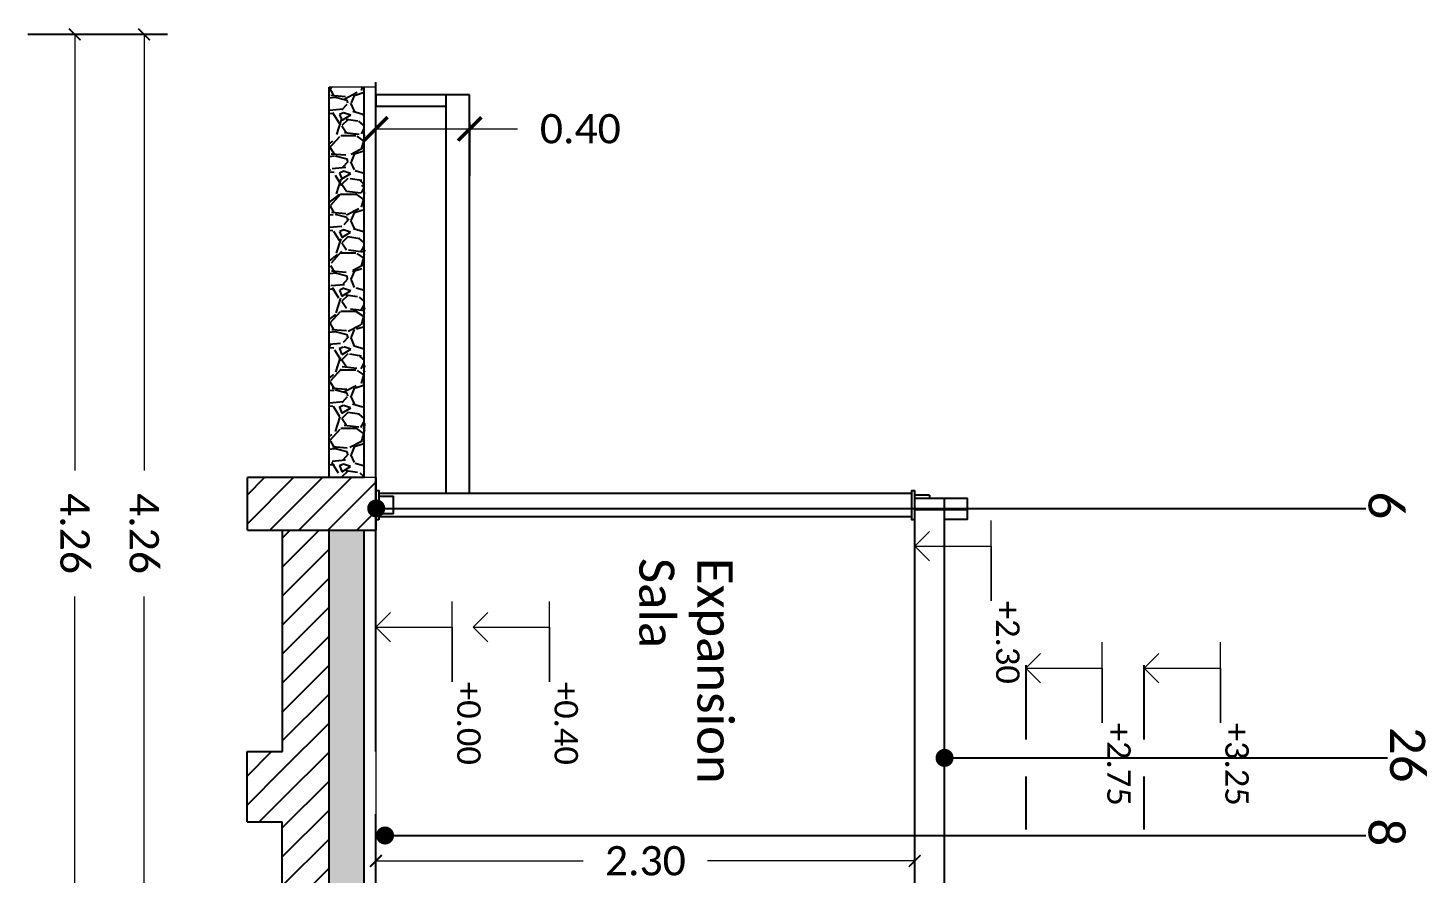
# Model space of a CAD drawing. Header units: metres. Extents: x -127.2 to -72.7, y -10.7 to 45.9.
# Drawn here: x -90.18 to -84.21, y 20.96 to 24.57 of the extents above; entities that cross this region are included whole.
import ezdxf
from ezdxf import colors
from ezdxf.entities.mleader import LeaderData, LeaderLine
from ezdxf.enums import TextEntityAlignment as Align
from ezdxf.math import Vec2, Vec3

# ---------------------------------------------------------------- set-up
doc = ezdxf.new("R2010")
doc.units = ezdxf.units.M
doc.header["$LTSCALE"] = 0.05
doc.header["$MEASUREMENT"] = 0
doc.linetypes.add('HIDDEN', pattern=[9.524999999999999, 6.35, -3.175])
for name, color, linetype, lineweight in [('0-COT-1-50', 3, 'Continuous', 5), ('0-T-1-75-TEXTOS', 4, 'Continuous', 5), ('2.CORTE CENEFA PERGOLA', 2, 'Continuous', 25), ('3. LINEA SOLADO', 4, 'Continuous', 18), ('3SA TEXTO 1-75', 1, 'Continuous', 0), ('3SA TEXTOS 1-100', 1, 'Continuous', 0), ('A-EJES-PROYECCIONES', 6, 'HIDDEN', 25), ('flechitas', 2, 'Continuous', 25)]:
    doc.layers.add(name, color=color, linetype=linetype, lineweight=lineweight)
for name, color, linetype in [('2.CORTE PLATEA', 4, 'Continuous'), ('3.VISTA MURETE', 1, 'Continuous'), ('HATCH', 1, 'Continuous')]:
    doc.layers.add(name, color=color, linetype=linetype)
doc.layers.add('2.CORTE RELLENO MURO', color=7, linetype='Continuous', true_color=0x9e9e9e)
doc.styles.add('1-50-TEXTO-CAL', font='calibri.ttf', dxfattribs={"height": 0.125})
doc.styles.add('TCH-1-50-CA', font='calibri.ttf', dxfattribs={"height": 0.1})
doc.styles.add('TCH-1-75-CA', font='calibri.ttf', dxfattribs={"height": 0.15})
doc.dimstyles.new('1-50-COTAS', dxfattribs={"dimtxt": 0.12, "dimasz": 0.1, "dimexe": 0.2, "dimexo": 0.02, "dimgap": 0.1, "dimtad": 0, "dimtoh": 1, "dimzin": 0, "dimdsep": 46, "dimtxsty": '1-50-TEXTO-CAL', "dimblk": 'ARCHTICK', "dimcen": 2, "dimclrd": 256, "dimclre": 250, "dimclrt": 256, "dimadec": 0, "dimazin": 0, "dimtfac": 1, "dimtmove": 0, "dimatfit": 3, "dimldrblk": 'DOT', "dimfxl": 1, "dimfxlon": 1, "dimtzin": 0, "dimlwd": -1, "dimarcsym": 0})
pattern_1 = [(45, (0, 0), (-0.0618718433538229, 0.0618718433538229), [])]

# ---------------------------------------------------------------- blocks, each defined once
blk = doc.blocks.new('_ArchTick')
at = {"color": 0, "linetype": 'ByBlock', "const_width": 0.15}
blk.add_lwpolyline([(-0.5, -0.5), (0.5, 0.5)], dxfattribs=at)
blk = doc.blocks.new('*D50')
at = {"layer": '0-COT-1-50', "color": 250, "lineweight": -2, "transparency": 16777216}
for p, q in [((-88.6980167881667, 20.82737382304017), (-88.6980167881667, 21.21667189730017)), ((-86.39801678816677, 20.95292191260247), (-86.39801678816677, 21.21667189730017))]:
    blk.add_line(p, q, dxfattribs=at)
at = {"layer": '0-COT-1-50', "transparency": 16777216}
for p, q in [((-88.6980167881667, 21.01667189730017), (-87.81368986508981, 21.01667189730017)), ((-86.39801678816677, 21.01667189730017), (-87.28234371124366, 21.01667189730017))]:
    blk.add_line(p, q, dxfattribs=at)
at = {"layer": 'Defpoints', "color": 0, "transparency": 16777216}
for p in [(-86.39801678816677, 21.01667189730017), (-86.39801678816677, 20.93292191260247), (-88.6980167881667, 20.80737382304017, -2.0498967e-09)]:
    blk.add_point(p, dxfattribs=at)
at = {"layer": '0-COT-1-50', "transparency": 16777216, "xscale": 0.05, "yscale": 0.05, "zscale": 0.05, "rotation": 180}
blk.add_blockref('_ArchTick', (-88.6980167881667, 21.01667189730017), dxfattribs=at)
at = {"layer": '0-COT-1-50', "transparency": 16777216, "xscale": 0.05, "yscale": 0.05, "zscale": 0.05}
blk.add_blockref('_ArchTick', (-86.39801678816677, 21.01667189730017), dxfattribs=at)
at = {"layer": '0-COT-1-50', "transparency": 16777216, "insert": (-87.54801678816673, 21.01667189730017), "char_height": 0.125, "attachment_point": 5, "style": '1-50-TEXTO-CAL'}
blk.add_mtext('2.30', dxfattribs=at)
blk = doc.blocks.new('_Dot')
at = {"color": 0, "linetype": 'ByBlock', "lineweight": -2}
blk.add_line((-0.4999999999999432, 0), (-0.9999999999999432, 0), dxfattribs=at)
at = {"color": 0, "linetype": 'ByBlock', "const_width": 0.3425258225954906}
blk.add_lwpolyline([(-0.1712629112976742, 0, 1), (0.1712629112977879, 0, 1)], format="xyb", close=True, dxfattribs=at)
blk = doc.blocks.new('*D51')
at = {"layer": '0-COT-1-50', "color": 250, "lineweight": -2, "transparency": 16777216}
for p, q in [((-88.6980167881667, 23.95354981879459), (-88.6980167881667, 24.34284789305458)), ((-88.2980167881666, 24.16896524078603), (-88.2980167881666, 23.94284789305458))]:
    blk.add_line(p, q, dxfattribs=at)
at = {"layer": '0-COT-1-50', "transparency": 16777216}
for p, q in [((-88.6980167881667, 24.14284789305458), (-88.2980167881666, 24.14284789305458)), ((-88.2980167881666, 24.14284789305458), (-88.09320909585905, 24.14284789305458))]:
    blk.add_line(p, q, dxfattribs=at)
at = {"layer": 'Defpoints', "color": 0, "transparency": 16777216}
for p in [(-88.2980167881666, 24.18896524078603), (-88.2980167881666, 24.14284789305458), (-88.6980167881667, 23.93354981879459, -2.0498967e-09)]:
    blk.add_point(p, dxfattribs=at)
at = {"layer": '0-COT-1-50', "transparency": 16777216, "xscale": 0.1, "yscale": 0.1, "zscale": 0.1, "rotation": 180}
blk.add_blockref('_ArchTick', (-88.6980167881667, 24.14284789305458), dxfattribs=at)
at = {"layer": '0-COT-1-50', "transparency": 16777216, "xscale": 0.1, "yscale": 0.1, "zscale": 0.1}
blk.add_blockref('_ArchTick', (-88.2980167881666, 24.14284789305458), dxfattribs=at)
at = {"layer": '0-COT-1-50', "transparency": 16777216, "insert": (-87.82551678816674, 24.14284789305458), "char_height": 0.125, "attachment_point": 5, "style": '1-50-TEXTO-CAL'}
blk.add_mtext('0.40', dxfattribs=at)
blk = doc.blocks.new('*D123')
at = {"layer": '0-COT-1-50', "color": 250, "lineweight": -2, "transparency": 16777216}
for p, q in [((-89.88354344486544, 24.54618224514812), (-90.18301678816552, 24.54618224514812)), ((-89.88354344486997, 20.28368225689326), (-90.18301678816552, 20.28368225689326))]:
    blk.add_line(p, q, dxfattribs=at)
at = {"layer": '0-COT-1-50', "transparency": 16777216}
for p, q in [((-89.98301678816551, 24.54618224514812), (-89.98301678816551, 22.68329763563609)), ((-89.98301678816551, 20.28368225689326), (-89.98301678816551, 22.14656686640532))]:
    blk.add_line(p, q, dxfattribs=at)
at = {"layer": 'Defpoints', "color": 0, "transparency": 16777216}
for p in [(-89.86354344486544, 24.54618224514812, 5.288405800000001e-09), (-89.98301678816551, 20.28368225689326), (-89.86354344486998, 20.28368225689326, 5.288405800000001e-09)]:
    blk.add_point(p, dxfattribs=at)
at = {"layer": '0-COT-1-50', "transparency": 16777216, "xscale": 0.05, "yscale": 0.05, "zscale": 0.05}
for p, rotation in [((-89.98301678816551, 24.54618224514812), 90), ((-89.98301678816551, 20.28368225689326), 270)]:
    blk.add_blockref('_ArchTick', p, dxfattribs=dict(at, rotation=rotation))
at = {"layer": '0-COT-1-50', "transparency": 16777216, "insert": (-89.98301678816551, 22.41493225102069), "char_height": 0.125, "attachment_point": 5, "rotation": 270, "style": '1-50-TEXTO-CAL'}
blk.add_mtext('4.26', dxfattribs=at)
blk = doc.blocks.new('*D125')
at = {"layer": '0-COT-1-50', "color": 250, "lineweight": -2, "transparency": 16777216}
for p, q in [((-89.58808224956378, 24.54618224514812), (-89.88755559286389, 24.54618224514812)), ((-89.58808224956833, 20.28368225689326), (-89.88755559286389, 20.28368225689326))]:
    blk.add_line(p, q, dxfattribs=at)
at = {"layer": '0-COT-1-50', "transparency": 16777216}
for p, q in [((-89.68755559286389, 24.54618224514812), (-89.68755559286389, 22.68329763563609)), ((-89.68755559286389, 20.28368225689326), (-89.68755559286389, 22.14656686640532))]:
    blk.add_line(p, q, dxfattribs=at)
at = {"layer": 'Defpoints', "color": 0, "transparency": 16777216}
for p in [(-89.56808224956379, 24.54618224514812, 5.288405800000001e-09), (-89.68755559286389, 20.28368225689326), (-89.56808224956833, 20.28368225689326, 5.288405800000001e-09)]:
    blk.add_point(p, dxfattribs=at)
at = {"layer": '0-COT-1-50', "transparency": 16777216, "xscale": 0.05, "yscale": 0.05, "zscale": 0.05}
for p, rotation in [((-89.68755559286389, 24.54618224514812), 90), ((-89.68755559286389, 20.28368225689326), 270)]:
    blk.add_blockref('_ArchTick', p, dxfattribs=dict(at, rotation=rotation))
at = {"layer": '0-COT-1-50', "transparency": 16777216, "insert": (-89.68755559286389, 22.41493225102069), "char_height": 0.125, "attachment_point": 5, "rotation": 270, "style": '1-50-TEXTO-CAL'}
blk.add_mtext('4.26', dxfattribs=at)
blk = doc.blocks.new('_Open90')
at = {"color": 0, "linetype": 'ByBlock', "lineweight": -2}
for p, q in [((-0.5, 0.5), (0, 0)), ((0, 0), (-1, 0)), ((0, 0), (-0.5, -0.5))]:
    blk.add_line(p, q, dxfattribs=at)

msp = doc.modelspace()

# ---------------------------------------------------------------- hatches: boundary and pattern name
at = {"layer": '2.CORTE RELLENO MURO'}
msp.add_hatch(color=256, dxfattribs=at).paths.add_polyline_path([(-88.74801678816664, 22.4287003885349), (-88.89801678816664, 22.4287003885349), (-88.90230694778974, 10.51584903388445), (-88.75230694778975, 10.51584903388445)])
at = {"layer": 'HATCH'}
h = msp.add_hatch(dxfattribs=at)
h.set_pattern_fill('GRAVEL', color=256, scale=0.25, style=0)
h.set_pattern_definition([(228.012787504, (0.18, 0.25), (-2.000000000000016, -2.250000000000001), [0.033634, -3.329772011768425]), (184.969740728, (0.1575, 0.225), (2.999999999999993, 0.2500000000000088), [0.057717, -5.713981190307499]), (132.510447078, (0.1, 0.22), (2.500000000000029, -2.749999999999966), [0.040697, -4.029008149024925]), (267.273689006, (0.0025, 0.1575), (0.2500000000000061, 5.000000000000004), [0.0525595, -5.203389510407249]), (292.833654178, (0, 0.105), (-1.249999999999997, 3.000000000000007), [0.05153875, -5.102343282022074]), (357.273689006, (0.02, 0.0575), (-5.000000000000004, 0.2500000000000064), [0.0525595, -5.203389510407249]), (37.6942404667, (0.0725, 0.055), (-3.25, -2.499999999999993), [0.06950725, -6.881212137229]), (72.2553283749, (0.1275, 0.0975), (1.750000000000007, 5.500000000000001), [0.065622, -6.496580374203348]), (121.429565615, (0.1475, 0.16), (-2.000000000000005, 3.249999999999997), [0.0527375, -5.22101827743225]), (175.236358309, (0.12, 0.205), (2.749999999999996, -0.2500000000000095), [0.060208, -2.950190644698075]), (222.397437798, (0.06, 0.21), (-2.999999999999991, -2.749999999999993), [0.077862, -7.708343751198725]), (138.814074834, (0.25, 0.155), (-1.750000000000008, 1.5), [0.02657525, -2.630961203183674]), (171.46923439, (0.23, 0.1725), (3.25, -0.4999999999999988), [0.05055925, -5.00537785403925]), (225, (0.18, 0.18), (0, -0.2499999999999832), [0.03535525, -0.318198140593275]), (203.198590514, (0.1625, 0.21), (1.249999999999997, 0.4999999999999938), [0.0190395, -1.884903776465975]), (291.801409486, (0.145, 0.2025), (-0.249999999999921, 0.7500000000000256), [0.02692575, -1.319365451783625]), (30.96375653209998, (0.155, 0.1775), (0.7500000000000132, 0.4999999999999949), [0.04373225, -1.414005723711325]), (161.565051177, (0.1925, 0.2), (0.5000000000000029, -0.2499999999999942), [0.03162275, -0.7589466650420998]), (16.389540334, (0, 0.2025), (2.499999999999992, 0.750000000000011), [0.0443, -4.38571128666735]), (70.3461759419, (0.0425, 0.215), (-1.000000000000305, -2.75000000000085), [0.03716525, -3.67935193682975]), (293.198590514, (0.1925, 0.25), (-0.4999999999999926, 1.249999999999998), [0.03807875, -1.865864526465975]), (343.610459666, (0.2075, 0.215), (-2.499999999999992, 0.7500000000000109), [0.0443, -4.385711286667249]), (339.44395478, (0, 0.0475), (-1.250000000000009, 0.5000000000000061), [0.04272, -2.093280936329375]), (294.775140569, (0.04, 0.0325), (-1.250000000000001, 2.75), [0.0357945, -3.543660765819]), (66.8014094864, (0.195, 0), (0.4999999999999953, 1.249999999999992), [0.03807875, -1.865864526465975]), (17.3540246363, (0.21, 0.035), (-3.249999999999993, -0.9999999999999908), [0.04190775, -4.14885590356]), (69.44395478040002, (0.0725, 0), (-0.5000000000000018, -1.249999999999989), [0.02136, -2.114640936329375]), (101.309932474, (0.18, 0), (-0.249999999999991, 1.000000000000003), [0.0127475, -1.2620073783982]), (165.963756532, (0.1775, 0.0125), (0.7499999999999897, -0.2500000000000003), [0.05153875, -0.9792376564044252]), (186.009005957, (0.1275, 0.025), (2.500000000000012, 0.2499999999999958), [0.0477625, -4.728480793635701]), (303.690067526, (0.155, 0.155), (-0.2499999999999968, 0.4999999999999964), [0.0360555, -0.8653323188659999]), (353.1572265869999, (0.175, 0.125), (4.250000000000004, -0.5000000000000132), [0.0629485, -6.231890656007075]), (60.9453959009, (0.2375, 0.1175), (-0.999999999999994, -1.749999999999994), [0.025739, -2.54816853524675]), (90, (0.25, 0.14), (-0.25, 0.25), [0.015, -0.235]), (120.256437164, (0.1225, 0.0325), (1.000000000000002, -1.750000000000002), [0.034731, -3.43837999736245]), (48.01278750420001, (0.105, 0.0625), (2, 2.249999999999994), [0.067268, -3.296138011768424]), (0, (0.15, 0.1125), (0.25, 0.25), [0.065, -0.185]), (325.3048464690001, (0.215, 0.1125), (2.500000000000035, -1.749999999999956), [0.0395285, -3.9133185752105]), (254.054604099, (0.2475, 0.09), (-0.2500000000000094, -1.000000000000001), [0.0364005, -1.783626972320125]), (207.645975364, (0.2375, 0.055), (-4.749999999999988, -2.500000000000012), [0.05926625, -5.867368545564848]), (175.42607874, (0.185, 0.0275), (-3.249999999999988, 0.2500000000000003), [0.06269975, -6.207268351992225])])
h.paths.add_polyline_path([(-88.74801678816664, 24.32118224514291), (-88.89801678816661, 24.32118224514291), (-88.89677305974422, 22.65370038854012), (-88.74677305974424, 22.65370038854012)])
at = {"layer": 'HATCH', "ltscale": 2}
h = msp.add_hatch(dxfattribs=at)
h.set_pattern_fill('ANSI31', color=256, scale=0.7, style=0)
h.set_pattern_definition([(45, (0.0012437284224234, -1.892481856608008), (-0.0618718433538229, 0.0618718433538229), [])])
h.paths.add_polyline_path([(-88.69801678816665, 22.65370038854012), (-89.24677305974417, 22.65370038854013), (-89.24677305974417, 22.4287003885349), (-88.69801678816665, 22.4287003885349)])
h = msp.add_hatch(dxfattribs=at)
h.set_pattern_fill('ANSI31', color=256, scale=0.7, style=0)
h.set_pattern_definition(pattern_1)
h.paths.add_polyline_path([(-88.8980167881667, 22.4287003885349), (-89.09801678816667, 22.4287003885349), (-89.09801678816666, 20.33368225689327), (-89.2480167881666, 20.33368225689327), (-89.2480167881666, 20.03368903851049), (-89.09801678816666, 20.03368903851049), (-89.09801678816666, 13.13368065709312), (-89.24801678816658, 13.13368065709312), (-89.24801678816658, 12.83368743871031), (-89.09801678816666, 12.83368743871031), (-89.09801678816666, 10.48368876851621), (-88.89801678816664, 10.48368876851621)])
at = {"layer": 'HATCH'}
h = msp.add_hatch(dxfattribs=at)
h.set_pattern_fill('ANSI31', color=256, scale=0.7, style=0)
h.set_pattern_definition(pattern_1)
h.paths.add_polyline_path([(-89.09801678816666, 21.48368225689327), (-89.2480167881666, 21.48368225689327), (-89.2480167881666, 21.18368903851049), (-89.09801678816666, 21.18368903851049)])

# ---------------------------------------------------------------- linework, layer by layer
at = {"layer": '2.CORTE CENEFA PERGOLA'}
for p, q in [((-86.41051678816679, 22.58619273429807), (-88.68551678816662, 22.58619273429904)), ((-88.68551678816662, 22.57369273429803), (-88.62301678816662, 22.57369273429803)), ((-88.62301678816662, 22.49869273429287), (-88.62301678816662, 22.57369273429803)), ((-86.33551678816667, 22.57869273429805), (-86.39801678816679, 22.57869273429808)), ((-86.33551678816667, 22.57869273429805), (-86.33551631314955, 22.56619510985325)), ((-88.62301678816662, 22.49869273429287), (-88.68551678816662, 22.49869273429287)), ((-86.41051678816679, 22.48619273429291), (-88.68551678816662, 22.48619273429285))]:
    msp.add_line(p, q, dxfattribs=at)
at = {"layer": '2.CORTE CENEFA PERGOLA', "elevation": -4.484149e-10}
msp.add_lwpolyline([(-88.68551678816662, 22.47369273429286), (-88.69801678816661, 22.47369273429286), (-88.69801678816661, 22.59869273429806), (-88.68551678816662, 22.59869273429806)], close=True, dxfattribs=at)
at = {"layer": '2.CORTE CENEFA PERGOLA'}
for points, elevation in [([(-86.39801678816679, 22.47369273429289), (-86.41051678816679, 22.47369273429289), (-86.41051678816679, 22.59869273429809), (-86.39801678816679, 22.59869273429809)], -4.484149e-10), ([(-86.27301678816679, 22.56619273429805), (-86.27301678816679, 20.28369273429809), (-86.39801678816673, 20.28369273429809), (-86.39801678816679, 22.59869273429809)], -4.484149e-10), ([(-86.39801678816677, 22.56619273429805), (-86.17301678816679, 22.56619273429805)], -4.484149e-10), ([(-86.17301678816679, 22.51619273429805), (-86.39801678816677, 22.51619273429805)], -4.484149e-10), ([(-86.27301678816679, 22.47619273429289), (-86.17301678816679, 22.47619273429289), (-86.17301678816679, 22.56619273429805)], -1.322686e-10)]:
    msp.add_lwpolyline(points, dxfattribs=dict(at, elevation=elevation))
at = {"layer": '2.CORTE PLATEA'}
for p, q in [((-88.89801678816661, 22.65370038854013, 5.2677552e-09), (-88.89801678816661, 24.32118224514291, 5.6497334e-09)), ((-88.74801678816664, 22.65370038854012, 5.2677552e-09), (-88.74801678816664, 24.32118224514291, 5.6497334e-09)), ((-88.7467730597442, 22.65370038854012, -1.3908444e-09), (-89.24677305974419, 22.65370038854013, -1.3908444e-09)), ((-89.24677305974417, 22.4287003885349, -1.3908444e-09), (-89.24677305974417, 22.65370038854012, -1.3908444e-09)), ((-89.24677305974417, 22.4287003885349, -1.3908444e-09), (-88.69801678816665, 22.4287003885349, 4.9151305e-09)), ((-89.09677305974424, 21.48368225689327, -1.3908444e-09), (-89.09677305974424, 22.4287003885349, -1.3908444e-09)), ((-88.89801678816664, 10.4836887685162, 2.4799115e-09), (-88.89801678816661, 22.4287003885349, 5.2162134e-09)), ((-88.74801678816664, 10.4836887685162, 2.4799115e-09), (-88.74801678816664, 22.4287003885349, 5.2162134e-09)), ((-89.2480167881666, 21.18368903851049, 5.7012752e-09), (-89.2480167881666, 21.48368225689327, 5.7012752e-09)), ((-89.24801678816662, 21.48368225689327, 5.7012752e-09), (-89.09677305974424, 21.48368225689327, 5.6429543e-09)), ((-89.2480167881666, 21.18368903851049, 5.7012752e-09), (-89.09801678816666, 21.18368903851049, 5.7012752e-09)), ((-89.09801678816666, 20.33368225689327, 5.7012752e-09), (-89.09801678816666, 21.18368903851049, 5.7012752e-09))]:
    msp.add_line(p, q, dxfattribs=at)
at = {"layer": '3. LINEA SOLADO'}
for p, q in [((-88.69801678816661, 24.32118224514291, 5.7012752e-09), (-88.89801678816661, 24.32118224514291, 5.6497334e-09)), ((-88.74801678816664, 24.32118224514291, 6.7615039e-09), (-88.74801678816664, 22.65370038854012, 6.1972741e-09)), ((-88.6967730597442, 22.65370038854012, -1.3908444e-09), (-88.7467730597442, 22.65370038854012, -1.3908444e-09)), ((-88.6967730597442, 22.65370038854011), (-88.6967730597442, 22.4287003885349)), ((-88.74801678816662, 22.4287003885349, 6.1211403e-09), (-88.74801678816662, 10.48367986041715, 2.0792754e-09))]:
    msp.add_line(p, q, dxfattribs=at)
at = {"layer": '3. LINEA SOLADO', "linetype": 'Continuous'}
msp.add_line((-88.69801678816661, 22.65370038854012, 5.0085964e-09), (-88.69801678816661, 13.08369226340782, -3.1740405e-09), dxfattribs=at)
at = {"layer": '3.VISTA MURETE'}
for p, q in [((-88.29801678816648, 24.28869273429287), (-88.69801678816653, 24.28869273429287)), ((-88.69801678816653, 24.28869273429287), (-88.69801678816653, 24.23869273429287)), ((-88.3980167881665, 22.58619273429892, -1.213467e-09), (-88.3980167881665, 24.28869273429287)), ((-88.29801678816648, 22.58619273429888), (-88.29801678816648, 24.28869273429287, 5.9279902e-09)), ((-88.39801678816647, 24.23869273429287, 5.7255074e-09), (-88.69801678816653, 24.23869273429287))]:
    msp.add_line(p, q, dxfattribs=at)
at = {"layer": 'A-EJES-PROYECCIONES'}
for p, q in [((-85.92469864082692, 21.85294214794746, 4.6237539e-09), (-85.92469864082692, 21.1503146158941, 4.6237539e-09)), ((-85.42065617448586, 21.85294214794746, 4.6237539e-09), (-85.42065617448586, 21.1503146158941, 4.6237539e-09))]:
    msp.add_line(p, q, dxfattribs=at)
at = {"layer": 'flechitas', "linetype": 'ByBlock', "lineweight": -2}
for points in [[(-88.7248980597442, 22.52193331101651), (-84.47298811942152, 22.52193331101651)], [(-88.68727634699322, 21.12523038369974), (-84.47298811942152, 21.12523038369974)]]:
    msp.add_lwpolyline(points, dxfattribs=at)
at = {"layer": 'flechitas', "linetype": 'ByBlock', "lineweight": -2, "elevation": -4.484149e-10}
msp.add_lwpolyline([(-86.29926839555712, 21.4566185178891), (-84.3812779001968, 21.4566185178891)], dxfattribs=at)
at = {"layer": 'HATCH', "ltscale": 2}
msp.add_line((-88.69801678816661, 21.48368225689327, 4.5225661e-09), (-88.69801678816661, 24.32118224514291, 5.7012752e-09), dxfattribs=at)

# ---------------------------------------------------------------- block references
at = {"layer": 'flechitas', "linetype": 'ByBlock', "lineweight": -2, "xscale": -0.1125, "yscale": 0.1125, "zscale": 0.1125}
for p in [(-88.6967730597442, 22.52193331101651), (-86.27114339555712, 21.4566185178891), (-88.6591513469932, 21.12523038369974)]:
    msp.add_blockref('_Dot', p, dxfattribs=at)

# ---------------------------------------------------------------- texts
at = {"layer": '0-T-1-75-TEXTOS', "lineweight": 5, "style": 'TCH-1-75-CA'}
for s, p in [('6', (-84.461538401094, 22.53524467484806)), ('26', (-84.36982818186928, 21.46992988172065)), ('8', (-84.461538401094, 21.13854174753129))]:
    msp.add_text(s, height=0.15, rotation=270, dxfattribs=at).set_placement(p, align=Align.CENTER)
at = {"layer": '3SA TEXTO 1-75', "lineweight": 5, "insert": (-87.17598853323399, 22.31051620620956), "char_height": 0.15, "attachment_point": 1, "rotation": 270, "line_spacing_factor": 0.9925958378970428, "style": 'TCH-1-75-CA'}
msp.add_mtext('Expansion\\PSala', dxfattribs=at)

# ---------------------------------------------------------------- dimensions: what is measured, and where the dimension line sits
at = {"layer": '0-COT-1-50'}
for base, p1, p2, angle, picture, middle in [((-89.98301678816551, 20.28368225689326, 1.18509654e-08), (-89.86354344486544, 24.54618224514812, 1.71393712e-08), (-89.86354344486998, 20.28368225689326, 1.71393712e-08), 269.99999999993906, '*D123', (-89.98301678816551, 22.41493225102069, 1.18509654e-08)), ((-89.68755559286389, 20.28368225689326, 1.18509654e-08), (-89.56808224956379, 24.54618224514812, 1.71393712e-08), (-89.56808224956833, 20.28368225689326, 1.71393712e-08), 269.99999999993884, '*D125', (-89.68755559286389, 22.41493225102069, 1.18509654e-08))]:
    dim = msp.add_linear_dim(base=base, p1=p1, p2=p2, angle=angle, dimstyle='1-50-COTAS', override={"dimasz": 0.05}, dxfattribs=at)
    dim.commit()
    dim.dimension.update_dxf_attribs({"geometry": picture, "text_midpoint": middle, "dimtype": 161, "text_rotation": 270})
dim = msp.add_linear_dim(base=(-88.2980167881666, 24.14284789305458, 2.1189815e-09), p1=(-88.6980167881667, 23.93354981879459), p2=(-88.2980167881666, 24.18896524078603, 1.7090021e-09), angle=180, dimstyle='1-50-COTAS', dxfattribs=at)
dim.commit()
dim.dimension.update_dxf_attribs({"geometry": '*D51', "text_midpoint": (-87.82551678816674, 24.14284789305458, 2.1189815e-09), "dimtype": 160})
dim = msp.add_linear_dim(base=(-86.39801678816677, 21.01667189730017, 2.1189815e-09), p1=(-88.6980167881667, 20.80737382304017), p2=(-86.39801678816677, 20.93292191260247, 2.17619e-09), angle=180, dimstyle='1-50-COTAS', override={"dimasz": 0.05}, dxfattribs=at)
dim.commit()
dim.dimension.update_dxf_attribs({"geometry": '*D50', "text_midpoint": (-87.54801678816673, 21.01667189730017, 2.1189815e-09)})

# ---------------------------------------------------------------- leaders
at = {"layer": '3SA TEXTOS 1-100'}
ml = msp.add_multileader_mtext('Standard', dxfattribs=at)
ml.set_content('+2.30', color=256, style='TCH-1-50-CA')
ml.set_leader_properties(color=256, linetype='ByLayer', lineweight=-1)
ml.set_arrow_properties(name='OPEN90')
ml.build(insert=Vec2(0, 0))
ml.multileader.update_dxf_attribs({"text_left_attachment_type": 5, "text_right_attachment_type": 8, "dogleg_length": 0.234229605225579, "arrow_head_size": 0.125})
ctx = ml.context
ctx.base_point, ctx.char_height, ctx.arrow_head_size, ctx.landing_gap_size, ctx.plane_origin, ctx.plane_x_axis, ctx.plane_y_axis = Vec3(-86.07208606561821, 22.12695788449753), 0.1, 0.125, 0, Vec3(-86.39801678816677, 22.36118748972311), Vec3(-1.83697019872103e-16, -1), Vec3(1, -1.83697019872103e-16)
ctx.left_attachment, ctx.right_attachment = 5, 8
notes = []
notes.append((ctx, [(0, (1, 1, 0), (-86.07208606561821, 22.36118748972311), (-1.83697019872103e-16, -1), 0.234229605225579, [(0, [(-86.39801678816677, 22.36118748972311)], 0, [])])]))
ctx.mtext.insert, ctx.mtext.text_direction, ctx.mtext.rotation, ctx.mtext.flow_direction = Vec3(-85.95108606561823, 22.12695788449753), Vec3(-1.83697019872103e-16, -1), 4.71238898038469, 5
ml = msp.add_multileader_mtext('Standard', dxfattribs=at)
ml.set_content('+0.00', color=256, style='TCH-1-50-CA')
ml.set_leader_properties(color=256, linetype='ByLayer', lineweight=-1)
ml.set_arrow_properties(name='OPEN90')
ml.build(insert=Vec2(0, 0))
ml.multileader.update_dxf_attribs({"text_left_attachment_type": 5, "text_right_attachment_type": 8, "dogleg_length": 0.234229605225579, "arrow_head_size": 0.125})
ctx = ml.context
ctx.base_point, ctx.char_height, ctx.arrow_head_size, ctx.landing_gap_size, ctx.plane_origin, ctx.plane_x_axis, ctx.plane_y_axis = Vec3(-88.37220238749111, 21.78080887872835, 1.6959538e-09), 0.1, 0.125, 0, Vec3(-88.69813311003965, 22.01503848395393, 1.6959538e-09), Vec3(-1.83697019872103e-16, -1), Vec3(1, -1.83697019872103e-16)
ctx.left_attachment, ctx.right_attachment = 5, 8
notes.append((ctx, [(0, (1, 1, 0), (-88.37220238749111, 22.01503848395393, 1.6959538e-09), (-1.83697019872103e-16, -1), 0.234229605225579, [(0, [(-88.69813311003965, 22.01503848395393, 1.6959538e-09)], 0, [])])]))
ctx.mtext.insert, ctx.mtext.text_direction, ctx.mtext.rotation, ctx.mtext.flow_direction = Vec3(-88.25120238749113, 21.78080887872835, 1.6959538e-09), Vec3(-1.83697019872103e-16, -1), 4.71238898038469, 5
ml = msp.add_multileader_mtext('Standard', dxfattribs=at)
ml.set_content('+0.40', color=256, style='TCH-1-50-CA')
ml.set_leader_properties(color=256, linetype='ByLayer', lineweight=-1)
ml.set_arrow_properties(name='OPEN90')
ml.build(insert=Vec2(0, 0))
ml.multileader.update_dxf_attribs({"text_left_attachment_type": 5, "text_right_attachment_type": 8, "dogleg_length": 0.234229605225579, "arrow_head_size": 0.125})
ctx = ml.context
ctx.base_point, ctx.char_height, ctx.arrow_head_size, ctx.landing_gap_size, ctx.plane_origin, ctx.plane_x_axis, ctx.plane_y_axis = Vec3(-87.95664444410156, 21.78080887872835, 1.6959538e-09), 0.1, 0.125, 0, Vec3(-88.28257516665009, 22.01503848395393, 1.6959538e-09), Vec3(-1.83697019872103e-16, -1), Vec3(1, -1.83697019872103e-16)
ctx.left_attachment, ctx.right_attachment = 5, 8
notes.append((ctx, [(0, (1, 1, 0), (-87.95664444410156, 22.01503848395393, 1.6959538e-09), (-1.83697019872103e-16, -1), 0.234229605225579, [(0, [(-88.28257516665009, 22.01503848395393, 1.6959538e-09)], 0, [])])]))
ctx.mtext.insert, ctx.mtext.text_direction, ctx.mtext.rotation, ctx.mtext.flow_direction = Vec3(-87.83564444410158, 21.78080887872835, 1.6959538e-09), Vec3(-1.83697019872103e-16, -1), 4.71238898038469, 5
ml = msp.add_multileader_mtext('Standard', dxfattribs=at)
ml.set_content('+2.75', color=256, style='TCH-1-50-CA')
ml.set_leader_properties(color=256, linetype='ByLayer', lineweight=-1)
ml.set_arrow_properties(name='OPEN90')
ml.build(insert=Vec2(0, 0))
ml.multileader.update_dxf_attribs({"text_left_attachment_type": 5, "text_right_attachment_type": 8, "dogleg_length": 0.234229605225579, "arrow_head_size": 0.125})
ctx = ml.context
ctx.base_point, ctx.char_height, ctx.arrow_head_size, ctx.landing_gap_size, ctx.plane_origin, ctx.plane_x_axis, ctx.plane_y_axis = Vec3(-85.59782295511869, 21.60616831292398, 2.1503822e-09), 0.1, 0.125, 0, Vec3(-85.9237536776672, 21.84039791814956, 2.1503822e-09), Vec3(-1.83697019872103e-16, -1), Vec3(1, -1.83697019872103e-16)
ctx.left_attachment, ctx.right_attachment = 5, 8
notes.append((ctx, [(0, (1, 1, 0), (-85.59782295511869, 21.84039791814956, 2.1503822e-09), (-1.83697019872103e-16, -1), 0.234229605225579, [(0, [(-85.9237536776672, 21.84039791814956, 2.1503822e-09)], 0, [])])]))
ctx.mtext.insert, ctx.mtext.text_direction, ctx.mtext.rotation, ctx.mtext.flow_direction = Vec3(-85.47682295511868, 21.60616831292398, 2.1503822e-09), Vec3(-1.83697019872103e-16, -1), 4.71238898038469, 5
ml = msp.add_multileader_mtext('Standard', dxfattribs=at)
ml.set_content('+3.25', color=256, style='TCH-1-50-CA')
ml.set_leader_properties(color=256, linetype='ByLayer', lineweight=-1)
ml.set_arrow_properties(name='OPEN90')
ml.build(insert=Vec2(0, 0))
ml.multileader.update_dxf_attribs({"text_left_attachment_type": 5, "text_right_attachment_type": 8, "dogleg_length": 0.234229605225579, "arrow_head_size": 0.125})
ctx = ml.context
ctx.base_point, ctx.char_height, ctx.arrow_head_size, ctx.landing_gap_size, ctx.plane_origin, ctx.plane_x_axis, ctx.plane_y_axis = Vec3(-85.09378048877764, 21.60616831292398, 2.1503822e-09), 0.1, 0.125, 0, Vec3(-85.41971121132616, 21.84039791814956, 2.1503822e-09), Vec3(-1.83697019872103e-16, -1), Vec3(1, -1.83697019872103e-16)
ctx.left_attachment, ctx.right_attachment = 5, 8
notes.append((ctx, [(0, (1, 1, 0), (-85.09378048877764, 21.84039791814956, 2.1503822e-09), (-1.83697019872103e-16, -1), 0.234229605225579, [(0, [(-85.41971121132616, 21.84039791814956, 2.1503822e-09)], 0, [])])]))
ctx.mtext.insert, ctx.mtext.text_direction, ctx.mtext.rotation, ctx.mtext.flow_direction = Vec3(-84.97278048877764, 21.60616831292398, 2.1503822e-09), Vec3(-1.83697019872103e-16, -1), 4.71238898038469, 5
for ctx, leaders in notes:
    for number, flags, end, landing, length, lines in leaders:
        leader = LeaderData()
        leader.index, (leader.has_last_leader_line, leader.has_dogleg_vector, leader.attachment_direction) = number, flags
        leader.last_leader_point, leader.dogleg_vector, leader.dogleg_length = Vec3(end), Vec3(landing), length
        for number, points, colour, breaks in lines:
            line = LeaderLine()
            line.index, line.vertices, line.color, line.breaks = number, Vec3.list(points), colors.encode_raw_color(colour), breaks
            leader.lines.append(line)
        ctx.leaders.append(leader)

doc.saveas('drawing.dxf')
